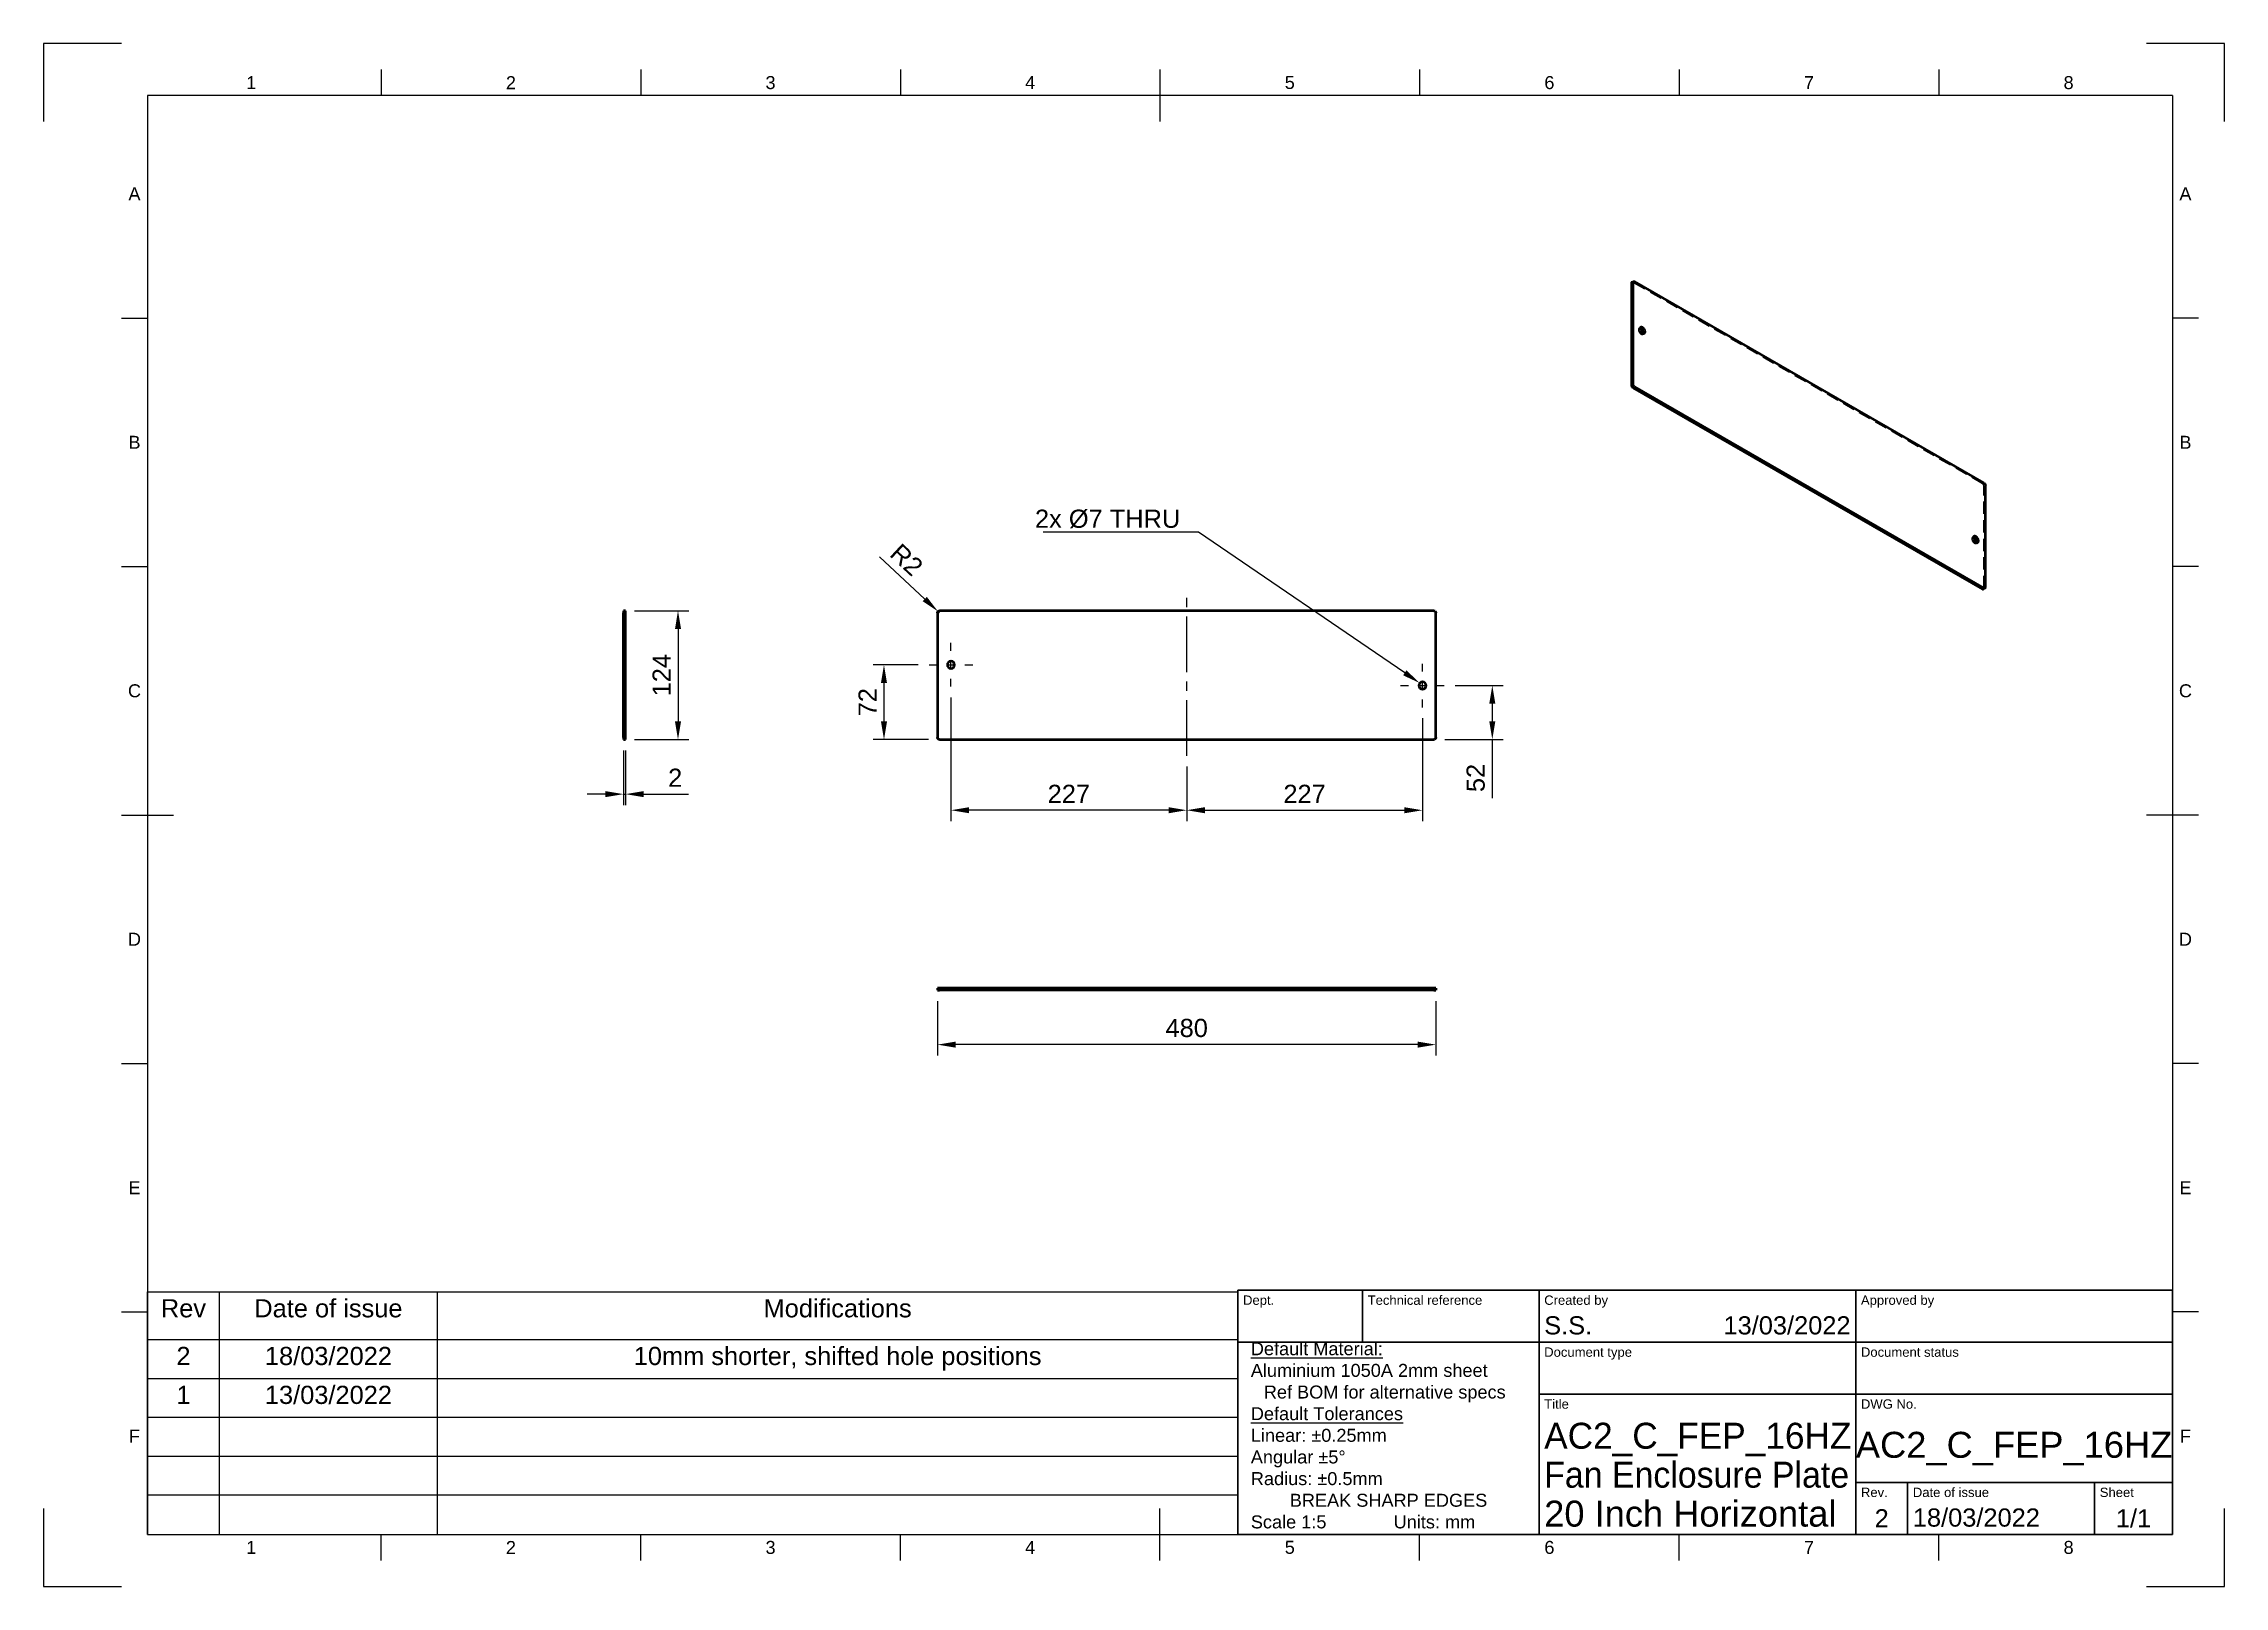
# Model space of a CAD drawing. Header units: millimetres. Extents: x 0 to 420, y 0 to 297.
import ezdxf
from ezdxf import colors
from ezdxf.entities.mleader import LeaderData, LeaderLine
from ezdxf.enums import TextEntityAlignment as Align
from ezdxf.math import Vec2, Vec3

# ---------------------------------------------------------------- set-up
doc = ezdxf.new("R2010")
doc.units = ezdxf.units.MM
doc.header["$LTSCALE"] = 0.75
doc.linetypes.add('CENTER2', pattern=[28.575, 19.05, -3.175, 3.175, -3.175])
doc.linetypes.add('HIDDEN2', pattern=[4.7625, 3.175, -1.5875])
for name, color, linetype, lineweight in [('Annotations', 7, 'Continuous', 25), ('BOM', 7, 'Continuous', 25), ('Border', 7, 'Continuous', 25), ('Center Lines', 7, 'CENTER2', 25), ('Dimensions', 7, 'Continuous', 25), ('Hidden', 7, 'HIDDEN2', 25), ('Hidden Narrow', 7, 'HIDDEN2', 25), ('TitleBlock', 7, 'Continuous', 35), ('Visible', 7, 'Continuous', 50), ('Visible Narrow', 7, 'Continuous', 25)]:
    doc.layers.add(name, color=color, linetype=linetype, lineweight=lineweight)
doc.styles.add('FusionTitle', font='arial.ttf')
doc.styles.get("Standard").update_dxf_attribs({"font": 'arial.ttf'})
doc.dimstyles.new('ISO-25', dxfattribs={"dimtxt": 3.5, "dimasz": 3.5, "dimexe": 2.1, "dimexo": 2.1, "dimgap": 1.4, "dimtad": 1, "dimzin": 12, "dimdsep": 46, "dimtxsty": 'Standard', "dimcen": 0, "dimclrd": 256, "dimclre": 256, "dimclrt": 256, "dimazin": 3, "dimtp": 0.1, "dimtm": 0.1, "dimtfac": 0.714286, "dimtmove": 0, "dimatfit": 3, "dimfxl": 1, "dimtzin": 12, "dimarcsym": 0})

# ---------------------------------------------------------------- blocks, each defined once
blk = doc.blocks.new('ISO_A3_SHEET')
at = {"layer": 'Border'}
for p, q in [((65, 292), (65, 287)), ((115, 292), (115, 287)), ((165, 292), (165, 287)), ((215, 292), (215, 282)), ((265, 292), (265, 287)), ((315, 292), (315, 287)), ((365, 292), (365, 287)), ((410, 287), (20, 287)), ((20, 287), (20, 10)), ((410, 287), (410, 10)), ((15, 244.16666), (20, 244.16666)), ((415, 244.16666), (410, 244.16666)), ((15, 196.33333), (20, 196.33333)), ((415, 196.33333), (410, 196.33333)), ((15, 148.5), (25, 148.5)), ((415, 148.5), (405, 148.5)), ((15, 100.66667), (20, 100.66667)), ((415, 100.66667), (410, 100.66667)), ((15, 52.83334), (20, 52.83334)), ((415, 52.83334), (410, 52.83334)), ((215, 5), (215, 15)), ((20, 10), (410, 10)), ((65, 5), (65, 10)), ((115, 5), (115, 10)), ((165, 5), (165, 10)), ((265, 5), (265, 10)), ((315, 5), (315, 10)), ((365, 5), (365, 10))]:
    blk.add_line(p, q, dxfattribs=at)
at = {"layer": 'Defpoints'}
for p, q in [((15, 297), (0, 297)), ((0, 297), (0, 282)), ((420, 297), (405, 297)), ((420, 282), (420, 297)), ((0, 15), (0, 0)), ((420, 0), (420, 15)), ((0, 0), (15, 0)), ((405, 0), (420, 0))]:
    blk.add_line(p, q, dxfattribs=at)
at = {"layer": 'Border', "style": 'FusionTitle'}
for s, p in [('1', (40, 289.5)), ('2', (90, 289.5)), ('3', (140, 289.5)), ('4', (190, 289.5)), ('5', (240, 289.5)), ('6', (290, 289.5)), ('7', (340, 289.5)), ('8', (390, 289.5)), ('A', (17.5, 268.08333)), ('A', (412.5, 268.08333)), ('B', (17.5, 220.25)), ('B', (412.5, 220.25)), ('C', (17.5, 172.41667)), ('C', (412.5, 172.41667)), ('D', (17.5, 124.58334)), ('D', (412.5, 124.58334)), ('E', (17.5, 76.75001)), ('E', (412.5, 76.75001)), ('F', (17.5, 28.91668)), ('F', (412.5, 28.91668)), ('1', (40, 7.5)), ('2', (90, 7.5)), ('3', (140, 7.5)), ('4', (190, 7.5)), ('5', (240, 7.5)), ('6', (290, 7.5)), ('7', (340, 7.5)), ('8', (390, 7.5))]:
    blk.add_text(s, height=2.5, dxfattribs=at).set_placement(p, align=Align.MIDDLE)
blk = doc.blocks.new('*D19')
at = {"layer": 'Defpoints', "color": 0, "transparency": 16777216}
for p in [(269.750803, 173.415907), (267.750801, 163.015907), (279.004937, 163.015907)]:
    blk.add_point(p, dxfattribs=at)
at = {"layer": 'Dimensions', "lineweight": -2, "transparency": 16777216}
for p, q in [((271.850803, 173.415907), (281.104937, 173.415907)), ((279.004937, 169.915907), (279.004937, 166.515907)), ((269.850801, 163.015907), (281.104937, 163.015907)), ((279.004937, 163.015907), (279.004937, 151.738076))]:
    blk.add_line(p, q, dxfattribs=at)
at = {"layer": 'Dimensions', "transparency": 16777216}
for points in [[(278.421604, 169.915907), (279.588271, 169.915907), (279.004937, 173.415907)], [(278.421604, 166.515907), (279.588271, 166.515907), (279.004937, 163.015907)]]:
    blk.add_solid(points, dxfattribs=at)
at = {"layer": 'Dimensions', "transparency": 16777216, "insert": (275.817932, 155.626991), "char_height": 3.5, "attachment_point": 5, "rotation": 90}
blk.add_mtext('52', dxfattribs=at)
blk = doc.blocks.new('*D20')
at = {"layer": 'Defpoints', "color": 0, "transparency": 16777216}
for p in [(170.550449, 177.415907), (161.850131, 163.015907), (172.550766, 163.015907)]:
    blk.add_point(p, dxfattribs=at)
at = {"layer": 'Dimensions', "lineweight": -2, "transparency": 16777216}
for p, q in [((168.450449, 177.415907), (159.750131, 177.415907)), ((161.850131, 173.915907), (161.850131, 166.515907)), ((170.450766, 163.015907), (159.750131, 163.015907))]:
    blk.add_line(p, q, dxfattribs=at)
at = {"layer": 'Dimensions', "transparency": 16777216}
for points in [[(161.266798, 173.915907), (162.433464, 173.915907), (161.850131, 177.415907)], [(161.266798, 166.515907), (162.433464, 166.515907), (161.850131, 163.015907)]]:
    blk.add_solid(points, dxfattribs=at)
at = {"layer": 'Dimensions', "transparency": 16777216, "insert": (158.692969, 170.215907), "char_height": 3.5, "attachment_point": 5, "rotation": 90}
blk.add_mtext('72', dxfattribs=at)
blk = doc.blocks.new('*D21')
at = {"layer": 'Defpoints', "color": 0, "transparency": 16777216}
for p in [(111.679442, 163.015907), (112.079442, 163.015907), (112.079442, 152.515907)]:
    blk.add_point(p, dxfattribs=at)
at = {"layer": 'Dimensions', "lineweight": -2, "transparency": 16777216}
for p, q in [((111.679442, 160.915907), (111.679442, 150.415907)), ((112.079442, 160.915907), (112.079442, 150.415907)), ((108.179442, 152.515907), (104.679442, 152.515907)), ((111.679442, 152.515907), (112.079442, 152.515907)), ((115.579442, 152.515907), (124.197655, 152.515907))]:
    blk.add_line(p, q, dxfattribs=at)
at = {"layer": 'Dimensions', "transparency": 16777216}
for points in [[(108.179442, 153.09924), (108.179442, 151.932573), (111.679442, 152.515907)], [(115.579442, 153.09924), (115.579442, 151.932573), (112.079442, 152.515907)]]:
    blk.add_solid(points, dxfattribs=at)
at = {"layer": 'Dimensions', "transparency": 16777216, "insert": (121.638549, 155.673069), "char_height": 3.5, "attachment_point": 5}
blk.add_mtext('2', dxfattribs=at)
blk = doc.blocks.new('*D22')
at = {"layer": 'Defpoints', "color": 0, "transparency": 16777216}
for p in [(172.257285, 187.688516), (172.550004, 187.415907)]:
    blk.add_point(p, dxfattribs=at)
at = {"layer": 'Dimensions', "lineweight": -2, "transparency": 16777216}
for p, q in [((160.981665, 198.18949), (169.695994, 190.073843)), ((172.550004, 187.415907), (172.257285, 187.688516))]:
    blk.add_line(p, q, dxfattribs=at)
at = {"layer": 'Dimensions', "transparency": 16777216}
blk.add_solid([(170.093549, 190.500725), (169.298439, 189.646962), (172.257285, 187.688516)], dxfattribs=at)
at = {"layer": 'Dimensions', "transparency": 16777216, "insert": (166.20986, 197.634734), "char_height": 3.5, "attachment_point": 5, "rotation": 317.03728333}
blk.add_mtext('R2', dxfattribs=at)
blk = doc.blocks.new('*D23')
at = {"layer": 'Defpoints', "color": 0, "transparency": 16777216}
for p in [(172.150004, 114.791757), (268.150801, 114.791757), (172.150004, 104.291757)]:
    blk.add_point(p, dxfattribs=at)
at = {"layer": 'Dimensions', "lineweight": -2, "transparency": 16777216}
for p, q in [((172.150004, 112.691757), (172.150004, 102.191757)), ((268.150801, 112.691757), (268.150801, 102.191757)), ((264.650801, 104.291757), (175.650004, 104.291757))]:
    blk.add_line(p, q, dxfattribs=at)
at = {"layer": 'Dimensions', "transparency": 16777216}
for points in [[(175.650004, 104.875091), (175.650004, 103.708424), (172.150004, 104.291757)], [(264.650801, 104.875091), (264.650801, 103.708424), (268.150801, 104.291757)]]:
    blk.add_solid(points, dxfattribs=at)
at = {"layer": 'Dimensions', "transparency": 16777216, "insert": (220.150403, 107.478763), "char_height": 3.5, "attachment_point": 5}
blk.add_mtext('480', dxfattribs=at)
blk = doc.blocks.new('*U11')
at = {"layer": 'Center Lines', "color": 0, "ltscale": 0.75, "transparency": 16777216}
blk.add_line((0.000249, -15.5), (-0.000249, 15.5), dxfattribs=at)
blk = doc.blocks.new('*U12')
at = {"layer": 'Center Lines', "color": 0, "ltscale": 0.75, "transparency": 16777216}
for p, q in [((0, 2.678906), (0, 4.2)), ((-4.2, 0), (-2.678906, 0)), ((2.678906, 0), (4.2, 0)), ((0, -4.2), (0, -2.678906))]:
    blk.add_line(p, q, dxfattribs=at)
at = {"layer": 'Center Lines', "color": 0, "linetype": 'Continuous', "ltscale": 0.75, "transparency": 16777216}
for p, q in [((-0.892969, 0), (0.892969, 0)), ((0, -0.892969), (0, 0.892969))]:
    blk.add_line(p, q, dxfattribs=at)
blk = doc.blocks.new('*U13')
at = {"layer": 'Center Lines', "color": 0, "ltscale": 0.75, "transparency": 16777216}
for p, q in [((0, 2.678906), (0, 4.2)), ((-4.2, 0), (-2.678906, 0)), ((2.678906, 0), (4.2, 0)), ((0, -4.2), (0, -2.678906))]:
    blk.add_line(p, q, dxfattribs=at)
at = {"layer": 'Center Lines', "color": 0, "linetype": 'Continuous', "ltscale": 0.75, "transparency": 16777216}
for p, q in [((-0.892969, 0), (0.892969, 0)), ((0, -0.892969), (0, 0.892969))]:
    blk.add_line(p, q, dxfattribs=at)
blk = doc.blocks.new('*D24')
at = {"layer": 'Defpoints', "color": 0, "transparency": 16777216}
for p in [(111.679442, 187.815907), (111.679442, 163.015907), (122.179442, 163.015907)]:
    blk.add_point(p, dxfattribs=at)
at = {"layer": 'Dimensions', "lineweight": -2, "transparency": 16777216}
for p, q in [((113.779442, 187.815907), (124.279442, 187.815907)), ((122.179442, 184.315907), (122.179442, 166.515907)), ((113.779442, 163.015907), (124.279442, 163.015907))]:
    blk.add_line(p, q, dxfattribs=at)
at = {"layer": 'Dimensions', "transparency": 16777216}
for points in [[(121.596109, 184.315907), (122.762776, 184.315907), (122.179442, 187.815907)], [(121.596109, 166.515907), (122.762776, 166.515907), (122.179442, 163.015907)]]:
    blk.add_solid(points, dxfattribs=at)
at = {"layer": 'Dimensions', "transparency": 16777216, "insert": (119.02228, 175.415907), "char_height": 3.5, "attachment_point": 5, "rotation": 90}
blk.add_mtext('124', dxfattribs=at)
blk = doc.blocks.new('*D25')
at = {"layer": 'Defpoints', "color": 0, "transparency": 16777216}
for p in [(174.750449, 173.215907), (220.15084, 159.9159), (174.750449, 149.4159)]:
    blk.add_point(p, dxfattribs=at)
at = {"layer": 'Dimensions', "lineweight": -2, "transparency": 16777216}
for p, q in [((174.750449, 171.115907), (174.750449, 147.3159)), ((220.15084, 157.8159), (220.15084, 147.3159)), ((216.65084, 149.4159), (178.250449, 149.4159))]:
    blk.add_line(p, q, dxfattribs=at)
at = {"layer": 'Dimensions', "transparency": 16777216}
for points in [[(178.250449, 149.999234), (178.250449, 148.832567), (174.750449, 149.4159)], [(216.65084, 149.999234), (216.65084, 148.832567), (220.15084, 149.4159)]]:
    blk.add_solid(points, dxfattribs=at)
at = {"layer": 'Dimensions', "transparency": 16777216, "insert": (197.450644, 152.573063), "char_height": 3.5, "attachment_point": 5}
blk.add_mtext('227', dxfattribs=at)
blk = doc.blocks.new('*D26')
at = {"layer": 'Defpoints', "color": 0, "transparency": 16777216}
for p in [(265.550803, 169.215907), (220.15084, 159.9159), (265.550803, 149.4159)]:
    blk.add_point(p, dxfattribs=at)
at = {"layer": 'Dimensions', "lineweight": -2, "transparency": 16777216}
for p, q in [((265.550803, 167.115907), (265.550803, 147.3159)), ((220.15084, 157.8159), (220.15084, 147.3159)), ((223.65084, 149.4159), (262.050803, 149.4159))]:
    blk.add_line(p, q, dxfattribs=at)
at = {"layer": 'Dimensions', "transparency": 16777216}
for points in [[(223.65084, 149.999234), (223.65084, 148.832567), (220.15084, 149.4159)], [(262.050803, 149.999234), (262.050803, 148.832567), (265.550803, 149.4159)]]:
    blk.add_solid(points, dxfattribs=at)
at = {"layer": 'Dimensions', "transparency": 16777216, "insert": (242.850822, 152.573063), "char_height": 3.5, "attachment_point": 5}
blk.add_mtext('227', dxfattribs=at)
blk = doc.blocks.new('ISO_TITLEBLOCK 1')
at = {"layer": 'TitleBlock'}
for p, q in [((0, 47), (-180, 47)), ((-180, 47), (-180, 0)), ((-156, 37), (-156, 47)), ((-122, 0), (-122, 47)), ((-61, 0), (-61, 47)), ((0, 0), (0, 47)), ((-180, 37), (0, 37)), ((-122, 27), (0, 27)), ((-61, 10), (0, 10)), ((-51, 0), (-51, 10)), ((-15, 0), (-15, 10)), ((-180, 0), (0, 0))]:
    blk.add_line(p, q, dxfattribs=at)
at = {"layer": 'TitleBlock', "style": 'FusionTitle'}
for s, p in [('Dept.', (-179, 46)), ('Technical reference', (-155, 46)), ('Created by', (-121, 46)), ('Approved by', (-60, 46)), ('Document type', (-121, 36)), ('Document status', (-60, 36)), ('Title', (-121, 26)), ('DWG No.', (-60, 26)), ('Rev.', (-60, 9)), ('Date of issue', (-50, 9)), ('Sheet', (-14, 9))]:
    blk.add_text(s, height=1.8, dxfattribs=at).set_placement(p, align=Align.TOP_LEFT)
for tag, height, p in [('DEPT', 3.5, (-179, 42)), ('TECHNICAL_REFERENCE', 3.5, (-155, 42)), ('CREATED_BY', 3.5, (-121, 42)), ('APPROVED_BY', 3.5, (-60, 42)), ('DOCUMENT_TYPE', 3.5, (-121, 32)), ('DOCUMENT_STATUS', 3.5, (-60, 32)), ('TITLE_1', 5, (-121, 21.5)), ('TITLE_2', 5, (-121, 14)), ('TITLE_3', 5, (-121, 6.5)), ('DATE_OF_ISSUE', 3.5, (-50, 5))]:
    blk.add_attdef(tag, text='', height=height, dxfattribs=at).set_placement(p, align=Align.TOP_LEFT)
for tag, p in [('CREATED_DATE', (-62, 42)), ('APPROVED_DATE', (-0.99, 42))]:
    blk.add_attdef(tag, text='', height=3.5, dxfattribs=at).set_placement(p, align=Align.TOP_RIGHT)
for tag, height, p in [('DRAWING_NUMBER', 5, (-30.5, 19.75)), ('REV', 3.5, (-56, 4.85)), ('SHEET', 3.5, (-7.5, 4.85))]:
    blk.add_attdef(tag, text='', height=height, dxfattribs=at).set_placement(p, align=Align.TOP_CENTER)
blk = doc.blocks.new('*T18')
at = {"layer": 'BOM', "color": 0, "linetype": 'ByBlock', "lineweight": -2, "transparency": 16777216}
for p, q in [((0, 46.689529), (210, 46.689529)), ((0, 0), (0, 46.689529)), ((13.867265, 0), (13.867265, 46.689529)), ((55.835239, 0), (55.835239, 46.689529)), ((210, 0), (210, 46.689529)), ((0, 37.505244), (210, 37.505244)), ((0, 30.017088), (210, 30.017088)), ((0, 22.550422), (210, 22.550422)), ((0, 15.083755), (210, 15.083755)), ((0, 7.617088), (210, 7.617088)), ((0, 0), (210, 0))]:
    blk.add_line(p, q, dxfattribs=at)
at = {"layer": 'BOM', "color": 0, "transparency": 16777216, "char_height": 3.5, "attachment_point": 2}
for s, insert, width in [('Rev', (6.933632, 45.289529), 11.067265), ('Date of issue', (34.851252, 45.289529), 39.167974), ('Modifications', (132.917619, 45.289529), 151.364761), ('2', (6.933632, 36.105244), 11.067265), ('18/03/2022', (34.851252, 36.105244), 39.167974), ('10mm shorter, shifted hole positions', (132.917619, 36.105244), 151.364761), ('1', (6.933632, 28.617088), 11.067265), ('13/03/2022', (34.851252, 28.617088), 39.167974)]:
    blk.add_mtext(s, dxfattribs=dict(at, insert=insert, width=width))

msp = doc.modelspace()

# ---------------------------------------------------------------- linework, layer by layer
at = {"layer": 'Hidden', "extrusion": (0, 0.817547, -0.575862)}
for p, q in [((373.412867, 212.272958, -34.773761), (306.095745, 251.03831, 20.261159)), ((307.585214, 242.409295, 25.209296), (307.302371, 242.246417, 24.978059)), ((308.283859, 241.196079, 25.209296), (308.001016, 241.0332, 24.978059)), ((373.695717, 192.161926, -20.953978), (373.69571, 211.783061, -34.774653)), ((371.790761, 202.165592, -24.978317), (371.507918, 202.002714, -25.209554)), ((372.489406, 200.952375, -24.978317), (372.206563, 200.789497, -25.209554))]:
    msp.add_line(p, q, dxfattribs=at)
at = {"layer": 'Hidden', "extrusion": (0, 1, 0)}
for p, q in [((111.679442, 178.115907, -45.399954), (112.079442, 178.115907, -45.399954)), ((111.679442, 176.715907, -45.399954), (112.079442, 176.715907, -45.399954)), ((111.679442, 174.115907, 45.4004), (112.079442, 174.115907, 45.4004)), ((111.679442, 172.715907, 45.4004), (112.079442, 172.715907, 45.4004))]:
    msp.add_line(p, q, dxfattribs=at)
at = {"layer": 'Hidden'}
for p, q in [((174.050449, 114.791757, 2), (174.050449, 115.191757, 2)), ((175.450449, 114.791757, 2), (175.450449, 115.191757, 2)), ((264.850803, 114.791757, -2), (264.850803, 115.191757, -2)), ((266.250803, 114.791757, -2), (266.250803, 115.191757, -2))]:
    msp.add_line(p, q, dxfattribs=at)
at = {"layer": 'Hidden', "extrusion": (0.707107, 0.407196, 0.578093)}
for centre, radius, start, end in [((64.510616, -208.950037, 330.376937), 0.4, 315.110793, 360), ((55.872951, -203.451611, 330.376937), 0.7, 336.216484, 203.783516), ((-2.676209, -276.397205, 330.376937), 0.4, 225.110817, 315.110793), ((-11.042212, -264.95824, 330.376937), 0.7, 336.216484, 203.783516), ((-19.679563, -259.459497, 330.376937), 0.4, 180, 225.110817)]:
    msp.add_arc(centre, radius, start, end, dxfattribs=at)
at = {"layer": 'Hidden Narrow', "extrusion": (0, 0.817547, -0.575862)}
for p, q in [((306.378587, 251.201189, 20.492396), (306.095745, 251.03831, 20.261159)), ((373.412867, 212.272958, -34.773761), (373.69571, 212.435836, -34.542524)), ((373.978552, 211.945939, -34.543416), (373.69571, 211.783061, -34.774653)), ((373.695717, 192.161926, -20.953978), (373.978559, 192.324804, -20.722741))]:
    msp.add_line(p, q, dxfattribs=at)
at = {"layer": 'Visible', "extrusion": (0, 0.817547, -0.575862)}
for p, q in [((305.812902, 250.87416, 20.722748), (305.813441, 231.252718, 34.542988)), ((305.896132, 251.057925, 20.491504), (306.178974, 251.220803, 20.722741)), ((306.095745, 251.037038, 20.953986), (306.096284, 231.415596, 34.774226)), ((373.69571, 212.435836, -34.542524), (306.378587, 251.201189, 20.492396)), ((306.096284, 230.762831, 34.542089), (373.412874, 191.997785, -20.492396)), ((306.379126, 230.92571, 34.773326), (373.695717, 192.160664, -20.261159)), ((373.978559, 192.324804, -20.722741), (373.978552, 211.945939, -34.543416)), ((373.89533, 192.141049, -20.491504), (373.612487, 191.978171, -20.722741))]:
    msp.add_line(p, q, dxfattribs=at)
at = {"layer": 'Visible', "extrusion": (0, 1, 0)}
for p, q in [((112.079442, 187.815907, 47.600389), (111.679442, 187.815907, 47.600389)), ((111.679442, 163.415907, 48.000399), (111.679442, 187.415907, 48.000389)), ((112.079442, 163.415907, 48.000399), (112.079442, 187.415907, 48.000389)), ((172.150004, 187.415894, 0.2), (172.150766, 163.415894, 0.2)), ((267.750791, 187.815907, 0.2), (172.550004, 187.815907, 0.2)), ((268.150801, 163.415907, 0.2), (268.150791, 187.415907, 0.2)), ((111.679442, 163.015907, 47.600399), (112.079442, 163.015907, 47.600399)), ((172.550766, 163.015907, 0.2), (267.750801, 163.015907, 0.2))]:
    msp.add_line(p, q, dxfattribs=at)
at = {"layer": 'Visible'}
for p, q in [((172.150004, 115.191757, 12), (172.150004, 114.791757, 12)), ((267.750791, 115.191757, 12.4), (172.550004, 115.191757, 12.4)), ((267.750791, 114.791757, 12.4), (172.550004, 114.791757, 12.4)), ((268.150791, 114.791757, 12), (268.150791, 115.191757, 12)), ((268.150801, 115.191757, -12), (268.150791, 115.191757, 12)), ((268.150801, 114.791757, -12), (268.150791, 114.791757, 12)), ((268.150801, 115.191757, -12), (268.150801, 114.791757, -12))]:
    msp.add_line(p, q, dxfattribs=at)
at = {"layer": 'Visible', "extrusion": (-0.707107, -0.407196, -0.578093)}
for centre in [(-55.872951, -203.451611, -330.776937), (11.042212, -264.95824, -330.776937)]:
    msp.add_circle(centre, 0.7, dxfattribs=at)
at = {"layer": 'Visible', "extrusion": (1e-16, -1e-16, -1)}
for centre in [(-174.750449, 177.415907, -0.2), (-265.550803, 173.415907, -0.2)]:
    msp.add_circle(centre, 0.7, dxfattribs=at)
at = {"layer": 'Visible', "extrusion": (0.707107, 0.407196, 0.578093)}
for centre, radius, start, end in [((64.510616, -208.950037, 330.376937), 0.4, 360, 45.112613), ((55.872951, -203.451611, 330.376937), 0.7, 203.783516, 336.216484), ((47.506731, -192.012862, 330.376937), 0.4, 45.112613, 135.110793), ((-11.042212, -264.95824, 330.376937), 0.7, 203.783516, 336.216484), ((-19.679563, -259.459497, 330.376937), 0.4, 135.110793, 180)]:
    msp.add_arc(centre, radius, start, end, dxfattribs=at)
at = {"layer": 'Visible', "extrusion": (-0.707107, -0.407196, -0.578093)}
for centre, start, end in [((-64.510616, -208.950037, -330.776937), 134.887387, 224.889207), ((-47.506731, -192.012862, -330.776937), 44.889207, 134.887387), ((2.676209, -276.397205, -330.776937), 224.889207, 314.889183), ((19.679563, -259.459497, -330.776937), 314.889183, 44.889207)]:
    msp.add_arc(centre, 0.4, start, end, dxfattribs=at)
at = {"layer": 'Visible', "extrusion": (1, -1e-15, -2.969e-13)}
msp.add_arc((187.415907, 47.600389, 111.679442), 0.4, 0, 89.999976, dxfattribs=at)
at = {"layer": 'Visible', "extrusion": (-1, 1.28e-14, 2.915e-13)}
msp.add_arc((-187.415907, 47.600389, -112.079442), 0.4, 90.000024, 180, dxfattribs=at)
at = {"layer": 'Visible', "extrusion": (-2e-16, -1e-16, -1)}
msp.add_arc((-172.550004, 187.415907, -0.2), 0.4, 359.99818, 90, dxfattribs=at)
at = {"layer": 'Visible', "extrusion": (1e-16, -1e-15, -1)}
msp.add_arc((-267.750791, 187.415907, -0.2), 0.4, 90, 179.999976, dxfattribs=at)
at = {"layer": 'Visible', "extrusion": (1, -1e-16, -2.978e-13)}
msp.add_arc((163.415907, 47.600399, 111.679442), 0.4, 89.999976, 180, dxfattribs=at)
at = {"layer": 'Visible', "extrusion": (-1, 5.5e-15, 2.968e-13)}
msp.add_arc((-163.415907, 47.600399, -112.079442), 0.4, 0, 90.000024, dxfattribs=at)
at = {"layer": 'Visible', "extrusion": (1e-16, -5e-16, -1)}
msp.add_arc((-172.550766, 163.415907, -0.2), 0.4, 270, 359.99818, dxfattribs=at)
at = {"layer": 'Visible', "extrusion": (-8e-16, -1e-16, -1)}
msp.add_arc((-267.750801, 163.415907, -0.2), 0.4, 179.999976, 270, dxfattribs=at)
at = {"layer": 'Visible', "extrusion": (-1e-16, -1, 6e-15)}
msp.add_arc((172.550004, 12, -115.191757), 0.4, 90, 180, dxfattribs=at)
at = {"layer": 'Visible', "extrusion": (-3e-16, 1, -1e-16)}
msp.add_arc((-172.550004, 12, 114.791757), 0.4, 0, 90, dxfattribs=at)
at = {"layer": 'Visible', "extrusion": (-5.4e-15, -1, 1.28e-14)}
msp.add_arc((267.750791, 12, -115.191757), 0.4, 0.000024, 90, dxfattribs=at)
at = {"layer": 'Visible', "extrusion": (0, 1, -1e-15)}
msp.add_arc((-267.750791, 12, 114.791757), 0.4, 90, 179.999976, dxfattribs=at)
at = {"layer": 'Visible Narrow', "extrusion": (0, 0.817547, -0.575862)}
for p, q in [((305.812902, 250.87416, 20.722748), (306.095745, 251.037038, 20.953986)), ((306.096284, 231.415596, 34.774226), (305.813441, 231.252718, 34.542988)), ((306.096284, 230.762831, 34.542089), (306.379126, 230.92571, 34.773326)), ((373.695717, 192.160664, -20.261159), (373.412874, 191.997785, -20.492396))]:
    msp.add_line(p, q, dxfattribs=at)

# ---------------------------------------------------------------- block references
msp.add_blockref('*T18', (20, 10))
at = {"layer": 'Border'}
msp.add_blockref('ISO_A3_SHEET', (0, 0), dxfattribs=at)
at = {"layer": 'Center Lines', "ltscale": 0.75}
for name, p in [('*U11', (220.150591, 175.4159)), ('*U12', (174.750449, 177.415907)), ('*U13', (265.550803, 173.415907))]:
    msp.add_blockref(name, p, dxfattribs=at)
at = {"layer": 'TitleBlock'}
ref = msp.add_blockref('ISO_TITLEBLOCK 1', (410, 10), dxfattribs=at)
ref.add_attrib('DATE_OF_ISSUE', '18/03/2022', dxfattribs={"height": 3.5, "style": 'FusionTitle'}).set_placement((360, 15), align=Align.TOP_LEFT)
ref.add_attrib('REV', '2', dxfattribs={"height": 3.5, "style": 'FusionTitle'}).set_placement((354, 14.85), align=Align.TOP_CENTER)
ref.add_attrib('TITLE_3', '20 Inch Horizontal', dxfattribs={"height": 5, "style": 'FusionTitle'}).set_placement((289, 16.5), align=Align.TOP_LEFT)
ref.add_attrib('CREATED_DATE', '13/03/2022', dxfattribs={"height": 3.5, "style": 'FusionTitle'}).set_placement((348, 52), align=Align.TOP_RIGHT)
ref.add_attrib('SHEET', '1/1', dxfattribs={"height": 3.5, "style": 'FusionTitle'}).set_placement((402.5, 14.85), align=Align.TOP_CENTER)
ref.add_attrib('TITLE_2', 'Fan Enclosure Plate', dxfattribs={"height": 5, "style": 'FusionTitle', "width": 0.933762}).set_placement((289, 24), align=Align.TOP_LEFT)
ref.add_attrib('DRAWING_NUMBER', 'AC2_C_FEP_16HZ', dxfattribs={"height": 5, "style": 'FusionTitle'}).set_placement((379.5, 29.751432), align=Align.TOP_CENTER)
ref.add_attrib('TITLE_1', 'AC2_C_FEP_16HZ', dxfattribs={"height": 5, "style": 'FusionTitle', "width": 0.970925}).set_placement((289, 31.5), align=Align.TOP_LEFT)
ref.add_attrib('CREATED_BY', 'S.S.', dxfattribs={"height": 3.5, "style": 'FusionTitle'}).set_placement((289, 52), align=Align.TOP_LEFT)

# ---------------------------------------------------------------- texts
at = {"layer": 'Annotations', "insert": (230, 47), "char_height": 2.5, "attachment_point": 1}
msp.add_mtext_dynamic_manual_height_columns('\\pi-2.5,l5;{\\LDefault Material: ^J}Aluminium 1050A 2mm sheet\\P\\pi2.5,l2.5;Ref BOM for alternative specs\\P\\pi-2.5,l5;{\\LDefault Tolerances^J}Linear: ±0.25mm ^JAngular ±5° ^JRadius: ±0.5mm\\P\\pi0,l0;{\\H0.71429x;^I}BREAK SHARP EDGES\\P\\pl2.5;Scale 1:5^I^IUnits: mm', width=58, gutter_width=17.5, heights=[0], dxfattribs=at)

# ---------------------------------------------------------------- dimensions: what is measured, and where the dimension line sits
at = {"layer": 'Dimensions'}
dim = msp.add_radius_dim(center=(172.550004, 187.415907), mpoint=(172.257285, 187.688516), dimstyle='ISO-25', override={"dimlfac": 5, "dimse1": 1, "dimclrd": 256, "dimclre": 256}, dxfattribs=at)
dim.commit()
dim.dimension.update_dxf_attribs({"geometry": '*D22', "text_midpoint": (164.058184, 195.324331), "dimtype": 164})
for p1, p2, distance, picture, middle in [((111.679442, 187.815907), (111.679442, 163.015907), 10.5, '*D24', (119.02228, 175.415907)), ((111.679442, 163.015907), (112.079442, 163.015907), -10.5, '*D21', (121.638549, 155.673069))]:
    dim = msp.add_aligned_dim(p1=p1, p2=p2, distance=distance, dimstyle='ISO-25', override={"dimlfac": 5, "dimclrd": 256, "dimclre": 256}, dxfattribs=at)
    dim.commit()
    dim.dimension.update_dxf_attribs({"geometry": picture, "text_midpoint": middle})
dim = msp.add_linear_dim(base=(161.850131, 163.015907), p1=(170.550449, 177.415907), p2=(172.550766, 163.015907), angle=90, dimstyle='ISO-25', override={"dimlfac": 5, "dimclrd": 256, "dimclre": 256}, dxfattribs=at)
dim.commit()
dim.dimension.update_dxf_attribs({"geometry": '*D20', "text_midpoint": (158.692969, 170.215907)})
for base, p1, p2, picture, middle in [((174.750449, 149.4159), (220.15084, 159.9159), (174.750449, 173.215907), '*D25', (197.450644, 152.573063)), ((265.550803, 149.4159), (220.15084, 159.9159), (265.550803, 169.215907), '*D26', (242.850822, 152.573063)), ((172.150004, 104.291757), (268.150801, 114.791757), (172.150004, 114.791757), '*D23', (220.150403, 107.478763))]:
    dim = msp.add_linear_dim(base=base, p1=p1, p2=p2, dimstyle='ISO-25', override={"dimlfac": 5, "dimclrd": 256, "dimclre": 256}, dxfattribs=at)
    dim.commit()
    dim.dimension.update_dxf_attribs({"geometry": picture, "text_midpoint": middle})
dim = msp.add_linear_dim(base=(279.004937, 163.015907), p1=(269.750803, 173.415907), p2=(267.750801, 163.015907), angle=90, dimstyle='ISO-25', override={"dimlfac": 5}, dxfattribs=at)
dim.commit()
dim.dimension.update_dxf_attribs({"geometry": '*D19', "text_midpoint": (279.004937, 155.626991), "dimtype": 160})

# ---------------------------------------------------------------- leaders
at = {"layer": 'Annotations'}
ml = msp.add_multileader_mtext('Standard', dxfattribs=at)
ml.set_content('2x %%C7 THRU', color=256)
ml.set_leader_properties()
ml.build(insert=Vec2(0, 0))
ml.multileader.update_dxf_attribs({"text_left_attachment_type": 5, "text_right_attachment_type": 5, "dogleg_length": 3.5, "arrow_head_size": 3.5})
ctx = ml.context
ctx.base_point, ctx.char_height, ctx.arrow_head_size, ctx.landing_gap_size, ctx.plane_origin = Vec3(191.462414, 202.959741), 3.5, 3.5, 0, Vec3(264.955135, 173.700057)
ctx.left_attachment, ctx.right_attachment, ctx.text_align_type = 5, 5, 2
notes = []
notes.append((ctx, [(0, (1, 1, 0), (222.408526, 202.959741), (-1, 0), 3.5, [(0, [(265.042114, 173.896776)], 0, [])])]))
ctx.mtext.insert, ctx.mtext.alignment, ctx.mtext.flow_direction = Vec3(218.908526, 207.288663), 3, 5
for ctx, leaders in notes:
    for number, flags, end, landing, length, lines in leaders:
        leader = LeaderData()
        leader.index, (leader.has_last_leader_line, leader.has_dogleg_vector, leader.attachment_direction) = number, flags
        leader.last_leader_point, leader.dogleg_vector, leader.dogleg_length = Vec3(end), Vec3(landing), length
        for number, points, colour, breaks in lines:
            line = LeaderLine()
            line.index, line.vertices, line.color, line.breaks = number, Vec3.list(points), colors.encode_raw_color(colour), breaks
            leader.lines.append(line)
        ctx.leaders.append(leader)

doc.saveas('drawing.dxf')
